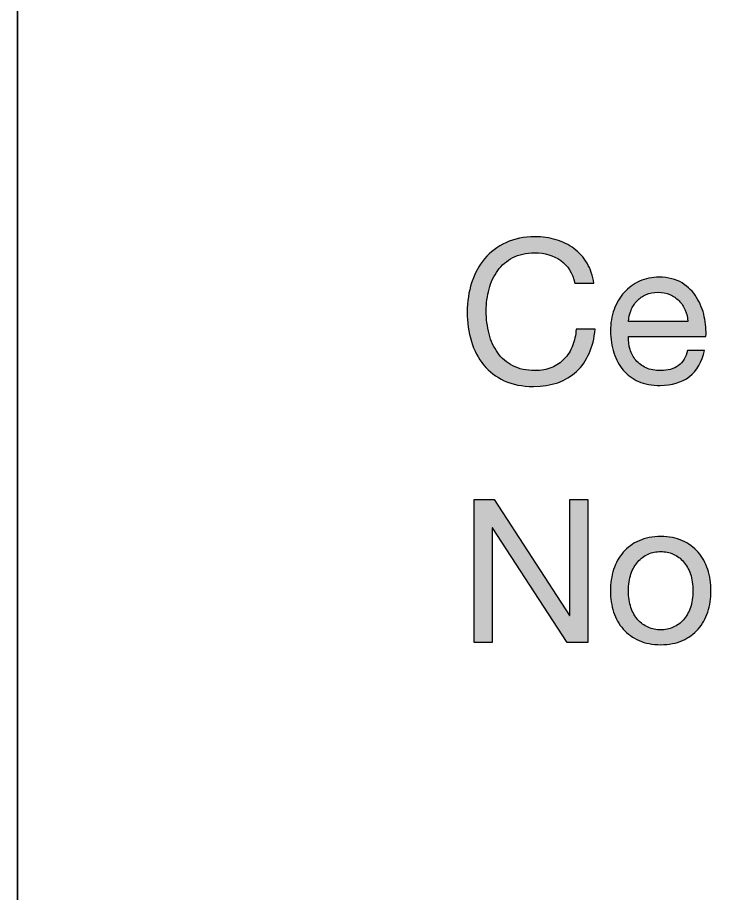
# Paper-space layout 'A0mask (portrait)' of a CAD drawing. Extents: x 0 to 810, y 0 to 1153.
# Drawn here: x 630 to 644.34, y 54.05 to 72.06 of the extents above; entities that cross this region are included whole.
import ezdxf
from ezdxf.enums import TextEntityAlignment as Align

# ---------------------------------------------------------------- set-up
doc = ezdxf.new("R2010")
doc.units = 0
doc.layers.get('0').update_dxf_attribs({"linetype": 'CONTINUOUS'})
doc.layers.get('Defpoints').update_dxf_attribs({"linetype": 'CONTINUOUS'})
doc.layers.add('JPP_Mask', color=7, linetype='CONTINUOUS')
doc.styles.add('JPP', font='arial.ttf')

# ---------------------------------------------------------------- blocks, each defined once
blk = doc.blocks.new('A0mask (portrait)')
at = {"true_color": 0x004a91}
h = blk.add_hatch(color=154, dxfattribs=at)
edge = h.paths.add_edge_path()
edge.add_spline(control_points=[(641.501, 64.784), (641.718, 64.99), (641.845, 65.279), (641.884, 65.65)], knot_values=[14, 14, 14, 14, 15, 15, 15, 15], degree=3, periodic=0)
edge.add_spline(control_points=[(641.884, 65.65), (641.884, 65.65), (641.492, 65.65), (641.492, 65.65), (641.484, 65.529), (641.46, 65.416), (641.418, 65.312), (641.377, 65.207), (641.32, 65.117), (641.247, 65.042)], knot_values=[11, 11, 11, 11, 12, 12, 12, 13, 13, 13, 14, 14, 14, 14], degree=3, periodic=0)
edge.add_spline(control_points=[(641.247, 65.042), (641.175, 64.966), (641.088, 64.907), (640.988, 64.865)], knot_values=[10, 10, 10, 10, 11, 11, 11, 11], degree=3, periodic=0)
edge.add_spline(control_points=[(640.988, 64.865), (640.887, 64.822), (640.773, 64.801), (640.643, 64.801)], knot_values=[9, 9, 9, 9, 10, 10, 10, 10], degree=3, periodic=0)
edge.add_spline(control_points=[(640.643, 64.801), (640.468, 64.801), (640.317, 64.834), (640.19, 64.899)], knot_values=[8, 8, 8, 8, 9, 9, 9, 9], degree=3, periodic=0)
edge.add_spline(control_points=[(640.19, 64.899), (640.064, 64.966), (639.96, 65.054), (639.879, 65.165)], knot_values=[7, 7, 7, 7, 8, 8, 8, 8], degree=3, periodic=0)
edge.add_spline(control_points=[(639.879, 65.165), (639.798, 65.277), (639.738, 65.407), (639.7, 65.557)], knot_values=[6, 6, 6, 6, 7, 7, 7, 7], degree=3, periodic=0)
edge.add_spline(control_points=[(639.7, 65.557), (639.662, 65.706), (639.642, 65.865), (639.642, 66.033)], knot_values=[5, 5, 5, 5, 6, 6, 6, 6], degree=3, periodic=0)
edge.add_spline(control_points=[(639.642, 66.033), (639.642, 66.187), (639.662, 66.335), (639.7, 66.478)], knot_values=[4, 4, 4, 4, 5, 5, 5, 5], degree=3, periodic=0)
edge.add_spline(control_points=[(639.7, 66.478), (639.738, 66.62), (639.798, 66.747), (639.879, 66.859)], knot_values=[3, 3, 3, 3, 4, 4, 4, 4], degree=3, periodic=0)
edge.add_spline(control_points=[(639.879, 66.859), (639.96, 66.97), (640.063, 67.058), (640.188, 67.125)], knot_values=[2, 2, 2, 2, 3, 3, 3, 3], degree=3, periodic=0)
edge.add_spline(control_points=[(640.188, 67.125), (640.313, 67.19), (640.464, 67.223), (640.64, 67.223)], knot_values=[1, 1, 1, 1, 2, 2, 2, 2], degree=3, periodic=0)
edge.add_spline(control_points=[(640.64, 67.223), (640.846, 67.223), (641.023, 67.171), (641.173, 67.067)], knot_values=[0, 0, 0, 0, 1, 1, 1, 1], degree=3, periodic=0)
edge.add_spline(control_points=[(641.173, 67.067), (641.323, 66.962), (641.419, 66.806), (641.463, 66.597)], knot_values=[29, 29, 29, 29, 30, 30, 30, 30], degree=3, periodic=0)
edge.add_spline(control_points=[(641.463, 66.597), (641.463, 66.597), (641.855, 66.597), (641.855, 66.597), (641.833, 66.754), (641.786, 66.892), (641.715, 67.011), (641.643, 67.131), (641.554, 67.23), (641.447, 67.31)], knot_values=[26, 26, 26, 26, 27, 27, 27, 28, 28, 28, 29, 29, 29, 29], degree=3, periodic=0)
edge.add_spline(control_points=[(641.447, 67.31), (641.34, 67.39), (641.218, 67.45), (641.08, 67.491), (640.943, 67.532), (640.797, 67.553), (640.643, 67.553)], knot_values=[24, 24, 24, 24, 25, 25, 25, 26, 26, 26, 26], degree=3, periodic=0)
edge.add_spline(control_points=[(640.643, 67.553), (640.418, 67.553), (640.218, 67.512), (640.044, 67.431)], knot_values=[23, 23, 23, 23, 24, 24, 24, 24], degree=3, periodic=0)
edge.add_spline(control_points=[(640.044, 67.431), (639.87, 67.35), (639.724, 67.24), (639.607, 67.1), (639.49, 66.96), (639.402, 66.796), (639.342, 66.607)], knot_values=[21, 21, 21, 21, 22, 22, 22, 23, 23, 23, 23], degree=3, periodic=0)
edge.add_spline(control_points=[(639.342, 66.607), (639.281, 66.419), (639.251, 66.218), (639.251, 66.004), (639.251, 65.79), (639.279, 65.589), (639.336, 65.402), (639.392, 65.215), (639.476, 65.053), (639.589, 64.916), (639.701, 64.779), (639.843, 64.671), (640.013, 64.593)], knot_values=[17, 17, 17, 17, 18, 18, 18, 19, 19, 19, 20, 20, 20, 21, 21, 21, 21], degree=3, periodic=0)
edge.add_spline(control_points=[(640.013, 64.593), (640.183, 64.514), (640.383, 64.475), (640.611, 64.475)], knot_values=[16, 16, 16, 16, 17, 17, 17, 17], degree=3, periodic=0)
edge.add_spline(control_points=[(640.611, 64.475), (640.987, 64.475), (641.283, 64.578), (641.501, 64.784)], knot_values=[15, 15, 15, 15, 16, 16, 16, 16], degree=3, periodic=0)
h = blk.add_hatch(color=154, dxfattribs=at)
edge = h.paths.add_edge_path()
edge.add_spline(control_points=[(642.568, 65.501), (642.568, 65.501), (644.162, 65.501), (644.162, 65.501), (644.168, 65.63), (644.156, 65.766), (644.127, 65.909)], knot_values=[12, 12, 12, 12, 13, 13, 13, 14, 14, 14, 14], degree=3, periodic=0)
edge.add_spline(control_points=[(644.127, 65.909), (644.098, 66.052), (644.046, 66.184), (643.97, 66.305)], knot_values=[11, 11, 11, 11, 12, 12, 12, 12], degree=3, periodic=0)
edge.add_spline(control_points=[(643.97, 66.305), (643.895, 66.425), (643.795, 66.525), (643.67, 66.603)], knot_values=[10, 10, 10, 10, 11, 11, 11, 11], degree=3, periodic=0)
edge.add_spline(control_points=[(643.67, 66.603), (643.545, 66.681), (643.388, 66.721), (643.198, 66.721)], knot_values=[9, 9, 9, 9, 10, 10, 10, 10], degree=3, periodic=0)
edge.add_spline(control_points=[(643.198, 66.721), (643.052, 66.721), (642.918, 66.693), (642.796, 66.638)], knot_values=[8, 8, 8, 8, 9, 9, 9, 9], degree=3, periodic=0)
edge.add_spline(control_points=[(642.796, 66.638), (642.674, 66.583), (642.568, 66.507), (642.479, 66.408)], knot_values=[7, 7, 7, 7, 8, 8, 8, 8], degree=3, periodic=0)
edge.add_spline(control_points=[(642.479, 66.408), (642.39, 66.309), (642.32, 66.192), (642.271, 66.057), (642.222, 65.923), (642.197, 65.774), (642.197, 65.612)], knot_values=[5, 5, 5, 5, 6, 6, 6, 7, 7, 7, 7], degree=3, periodic=0)
edge.add_spline(control_points=[(642.197, 65.612), (642.202, 65.45), (642.226, 65.301), (642.269, 65.163)], knot_values=[4, 4, 4, 4, 5, 5, 5, 5], degree=3, periodic=0)
edge.add_spline(control_points=[(642.269, 65.163), (642.312, 65.026), (642.375, 64.908), (642.46, 64.809)], knot_values=[3, 3, 3, 3, 4, 4, 4, 4], degree=3, periodic=0)
edge.add_spline(control_points=[(642.46, 64.809), (642.545, 64.71), (642.651, 64.633), (642.775, 64.578), (642.9, 64.523), (643.048, 64.496), (643.219, 64.496)], knot_values=[1, 1, 1, 1, 2, 2, 2, 3, 3, 3, 3], degree=3, periodic=0)
edge.add_spline(control_points=[(643.219, 64.496), (643.46, 64.496), (643.661, 64.556), (643.82, 64.677)], knot_values=[0, 0, 0, 0, 1, 1, 1, 1], degree=3, periodic=0)
edge.add_spline(control_points=[(643.82, 64.677), (643.979, 64.798), (644.082, 64.978), (644.129, 65.217)], knot_values=[21, 21, 21, 21, 22, 22, 22, 22], degree=3, periodic=0)
edge.add_spline(control_points=[(644.129, 65.217), (644.129, 65.217), (643.783, 65.217), (643.783, 65.217), (643.752, 65.077), (643.69, 64.972), (643.595, 64.904)], knot_values=[19, 19, 19, 19, 20, 20, 20, 21, 21, 21, 21], degree=3, periodic=0)
edge.add_spline(control_points=[(643.595, 64.904), (643.501, 64.835), (643.379, 64.801), (643.231, 64.801)], knot_values=[18, 18, 18, 18, 19, 19, 19, 19], degree=3, periodic=0)
edge.add_spline(control_points=[(643.231, 64.801), (643.115, 64.801), (643.015, 64.82), (642.93, 64.858)], knot_values=[17, 17, 17, 17, 18, 18, 18, 18], degree=3, periodic=0)
edge.add_spline(control_points=[(642.93, 64.858), (642.845, 64.897), (642.775, 64.948), (642.72, 65.013), (642.665, 65.077), (642.625, 65.152), (642.6, 65.235)], knot_values=[15, 15, 15, 15, 16, 16, 16, 17, 17, 17, 17], degree=3, periodic=0)
edge.add_spline(control_points=[(642.6, 65.235), (642.576, 65.319), (642.565, 65.408), (642.568, 65.501)], knot_values=[14, 14, 14, 14, 15, 15, 15, 15], degree=3, periodic=0)
edge = h.paths.add_edge_path(flags=16)
edge.add_spline(control_points=[(643.791, 65.81), (643.791, 65.81), (642.568, 65.81), (642.568, 65.81), (642.573, 65.893), (642.591, 65.97), (642.621, 66.043)], knot_values=[6, 6, 6, 6, 7, 7, 7, 8, 8, 8, 8], degree=3, periodic=0)
edge.add_spline(control_points=[(642.621, 66.043), (642.651, 66.116), (642.693, 66.179), (642.745, 66.235)], knot_values=[5, 5, 5, 5, 6, 6, 6, 6], degree=3, periodic=0)
edge.add_spline(control_points=[(642.745, 66.235), (642.797, 66.29), (642.859, 66.333), (642.932, 66.364)], knot_values=[4, 4, 4, 4, 5, 5, 5, 5], degree=3, periodic=0)
edge.add_spline(control_points=[(642.932, 66.364), (643.005, 66.396), (643.086, 66.412), (643.177, 66.412)], knot_values=[3, 3, 3, 3, 4, 4, 4, 4], degree=3, periodic=0)
edge.add_spline(control_points=[(643.177, 66.412), (643.265, 66.412), (643.345, 66.396), (643.418, 66.364)], knot_values=[2, 2, 2, 2, 3, 3, 3, 3], degree=3, periodic=0)
edge.add_spline(control_points=[(643.418, 66.364), (643.491, 66.333), (643.554, 66.29), (643.608, 66.236)], knot_values=[1, 1, 1, 1, 2, 2, 2, 2], degree=3, periodic=0)
edge.add_spline(control_points=[(643.608, 66.236), (643.662, 66.183), (643.704, 66.119), (643.735, 66.045)], knot_values=[0, 0, 0, 0, 1, 1, 1, 1], degree=3, periodic=0)
edge.add_spline(control_points=[(643.735, 66.045), (643.767, 65.971), (643.786, 65.893), (643.791, 65.81)], knot_values=[8, 8, 8, 8, 9, 9, 9, 9], degree=3, periodic=0)
blk.add_hatch(color=154, dxfattribs=at).paths.add_polyline_path([(639.807, 62.151), (639.391, 62.151), (639.391, 59.209), (639.762, 59.209), (639.762, 61.57), (639.77, 61.57), (641.307, 59.209), (641.735, 59.209), (641.735, 62.151), (641.364, 62.151), (641.364, 59.765), (641.356, 59.765)])
h = blk.add_hatch(color=154, dxfattribs=at)
edge = h.paths.add_edge_path(flags=16)
edge.add_spline(control_points=[(642.619, 59.928), (642.653, 59.828), (642.701, 59.744), (642.761, 59.677), (642.821, 59.61), (642.892, 59.558), (642.973, 59.523), (643.054, 59.487), (643.14, 59.469), (643.231, 59.469), (643.322, 59.469), (643.407, 59.487), (643.488, 59.523), (643.569, 59.558), (643.64, 59.61), (643.7, 59.677), (643.761, 59.744), (643.808, 59.828), (643.843, 59.928), (643.877, 60.029), (643.894, 60.143), (643.894, 60.272), (643.894, 60.401), (643.877, 60.516), (643.843, 60.616), (643.808, 60.716), (643.761, 60.801), (643.7, 60.87), (643.64, 60.938), (643.569, 60.99), (643.488, 61.026), (643.407, 61.062), (643.322, 61.08), (643.231, 61.08), (643.14, 61.08), (643.054, 61.062), (642.973, 61.026), (642.892, 60.99), (642.821, 60.938), (642.761, 60.87), (642.701, 60.801), (642.653, 60.716), (642.619, 60.616), (642.585, 60.516), (642.568, 60.401), (642.568, 60.272), (642.568, 60.143), (642.585, 60.029), (642.619, 59.928)], knot_values=[0, 0, 0, 0, 1, 1, 1, 2, 2, 2, 3, 3, 3, 4, 4, 4, 5, 5, 5, 6, 6, 6, 7, 7, 7, 8, 8, 8, 9, 9, 9, 10, 10, 10, 11, 11, 11, 12, 12, 12, 13, 13, 13, 14, 14, 14, 15, 15, 15, 16, 16, 16, 16], degree=3, periodic=0)
edge = h.paths.add_edge_path()
edge.add_spline(control_points=[(642.263, 60.711), (642.306, 60.847), (642.373, 60.965), (642.46, 61.065), (642.548, 61.166), (642.657, 61.245), (642.786, 61.302), (642.915, 61.36), (643.063, 61.389), (643.231, 61.389), (643.401, 61.389), (643.55, 61.36), (643.678, 61.302), (643.805, 61.245), (643.913, 61.166), (644.001, 61.065), (644.089, 60.965), (644.155, 60.847), (644.199, 60.711), (644.243, 60.575), (644.265, 60.429), (644.265, 60.272), (644.265, 60.116), (644.243, 59.97), (644.199, 59.835), (644.155, 59.701), (644.089, 59.584), (644.001, 59.483), (643.913, 59.383), (643.805, 59.305), (643.678, 59.249), (643.55, 59.192), (643.401, 59.164), (643.231, 59.164), (643.063, 59.164), (642.915, 59.192), (642.786, 59.249), (642.657, 59.305), (642.548, 59.383), (642.46, 59.483), (642.373, 59.584), (642.306, 59.701), (642.263, 59.835), (642.219, 59.97), (642.197, 60.116), (642.197, 60.272), (642.197, 60.429), (642.219, 60.575), (642.263, 60.711)], knot_values=[0, 0, 0, 0, 1, 1, 1, 2, 2, 2, 3, 3, 3, 4, 4, 4, 5, 5, 5, 6, 6, 6, 7, 7, 7, 8, 8, 8, 9, 9, 9, 10, 10, 10, 11, 11, 11, 12, 12, 12, 13, 13, 13, 14, 14, 14, 15, 15, 15, 16, 16, 16, 16], degree=3, periodic=0)
at = {"color": 154, "true_color": 0x004a91}
blk.add_line((630, 115), (630, 5), dxfattribs=at)
at = {"layer": 'Defpoints'}
blk.add_lwpolyline([(630, 0), (630, 120), (810, 120)], dxfattribs=at)
at = {"layer": 'Defpoints', "color": 154, "true_color": 0x004a91}
blk.add_lwpolyline([(639.807, 62.151), (641.356, 59.765), (641.364, 59.765), (641.364, 62.151), (641.735, 62.151), (641.735, 59.209), (641.307, 59.209), (639.77, 61.57), (639.762, 61.57), (639.762, 59.209), (639.391, 59.209), (639.391, 62.151), (639.807, 62.151)], dxfattribs=at)
for points, knots in [([(641.173, 67.067), (641.023, 67.171), (640.846, 67.223), (640.64, 67.223), (640.464, 67.223), (640.313, 67.19), (640.188, 67.125), (640.063, 67.058), (639.96, 66.97), (639.879, 66.859), (639.798, 66.747), (639.738, 66.62), (639.7, 66.478), (639.662, 66.335), (639.642, 66.187), (639.642, 66.033), (639.642, 65.865), (639.662, 65.706), (639.7, 65.557), (639.738, 65.407), (639.798, 65.277), (639.879, 65.165), (639.96, 65.054), (640.064, 64.966), (640.19, 64.899), (640.317, 64.834), (640.468, 64.801), (640.643, 64.801), (640.773, 64.801), (640.887, 64.822), (640.988, 64.865), (641.088, 64.907), (641.175, 64.966), (641.247, 65.042), (641.32, 65.117), (641.377, 65.207), (641.418, 65.312), (641.46, 65.416), (641.484, 65.529), (641.492, 65.65), (641.492, 65.65), (641.884, 65.65), (641.884, 65.65), (641.845, 65.279), (641.718, 64.99), (641.501, 64.784), (641.283, 64.578), (640.987, 64.475), (640.611, 64.475), (640.383, 64.475), (640.183, 64.514), (640.013, 64.593), (639.843, 64.671), (639.701, 64.779), (639.589, 64.916), (639.476, 65.053), (639.392, 65.215), (639.336, 65.402), (639.279, 65.589), (639.251, 65.79), (639.251, 66.004), (639.251, 66.218), (639.281, 66.419), (639.342, 66.607), (639.402, 66.796), (639.49, 66.96), (639.607, 67.1), (639.724, 67.24), (639.87, 67.35), (640.044, 67.431), (640.218, 67.512), (640.418, 67.553), (640.643, 67.553), (640.797, 67.553), (640.943, 67.532), (641.08, 67.491), (641.218, 67.45), (641.34, 67.39), (641.447, 67.31), (641.554, 67.23), (641.643, 67.131), (641.715, 67.011), (641.786, 66.892), (641.833, 66.754), (641.855, 66.597), (641.855, 66.597), (641.463, 66.597), (641.463, 66.597), (641.419, 66.806), (641.323, 66.962), (641.173, 67.067)], [0, 0, 0, 0, 1, 1, 1, 2, 2, 2, 3, 3, 3, 4, 4, 4, 5, 5, 5, 6, 6, 6, 7, 7, 7, 8, 8, 8, 9, 9, 9, 10, 10, 10, 11, 11, 11, 12, 12, 12, 13, 13, 13, 14, 14, 14, 15, 15, 15, 16, 16, 16, 17, 17, 17, 18, 18, 18, 19, 19, 19, 20, 20, 20, 21, 21, 21, 22, 22, 22, 23, 23, 23, 24, 24, 24, 25, 25, 25, 26, 26, 26, 27, 27, 27, 28, 28, 28, 29, 29, 29, 30, 30, 30, 30]), ([(643.82, 64.677), (643.661, 64.556), (643.46, 64.496), (643.219, 64.496), (643.048, 64.496), (642.9, 64.523), (642.775, 64.578), (642.651, 64.633), (642.545, 64.71), (642.46, 64.809), (642.375, 64.908), (642.312, 65.026), (642.269, 65.163), (642.226, 65.301), (642.202, 65.45), (642.197, 65.612), (642.197, 65.774), (642.222, 65.923), (642.271, 66.057), (642.32, 66.192), (642.39, 66.309), (642.479, 66.408), (642.568, 66.507), (642.674, 66.583), (642.796, 66.638), (642.918, 66.693), (643.052, 66.721), (643.198, 66.721), (643.388, 66.721), (643.545, 66.681), (643.67, 66.603), (643.795, 66.525), (643.895, 66.425), (643.97, 66.305), (644.046, 66.184), (644.098, 66.052), (644.127, 65.909), (644.156, 65.766), (644.168, 65.63), (644.162, 65.501), (644.162, 65.501), (642.568, 65.501), (642.568, 65.501), (642.565, 65.408), (642.576, 65.319), (642.6, 65.235), (642.625, 65.152), (642.665, 65.077), (642.72, 65.013), (642.775, 64.948), (642.845, 64.897), (642.93, 64.858), (643.015, 64.82), (643.115, 64.801), (643.231, 64.801), (643.379, 64.801), (643.501, 64.835), (643.595, 64.904), (643.69, 64.972), (643.752, 65.077), (643.783, 65.217), (643.783, 65.217), (644.129, 65.217), (644.129, 65.217), (644.082, 64.978), (643.979, 64.798), (643.82, 64.677)], [0, 0, 0, 0, 1, 1, 1, 2, 2, 2, 3, 3, 3, 4, 4, 4, 5, 5, 5, 6, 6, 6, 7, 7, 7, 8, 8, 8, 9, 9, 9, 10, 10, 10, 11, 11, 11, 12, 12, 12, 13, 13, 13, 14, 14, 14, 15, 15, 15, 16, 16, 16, 17, 17, 17, 18, 18, 18, 19, 19, 19, 20, 20, 20, 21, 21, 21, 22, 22, 22, 22]), ([(643.735, 66.045), (643.704, 66.119), (643.662, 66.183), (643.608, 66.236), (643.554, 66.29), (643.491, 66.333), (643.418, 66.364), (643.345, 66.396), (643.265, 66.412), (643.177, 66.412), (643.086, 66.412), (643.005, 66.396), (642.932, 66.364), (642.859, 66.333), (642.797, 66.29), (642.745, 66.235), (642.693, 66.179), (642.651, 66.116), (642.621, 66.043), (642.591, 65.97), (642.573, 65.893), (642.568, 65.81), (642.568, 65.81), (643.791, 65.81), (643.791, 65.81), (643.786, 65.893), (643.767, 65.971), (643.735, 66.045)], [0, 0, 0, 0, 1, 1, 1, 2, 2, 2, 3, 3, 3, 4, 4, 4, 5, 5, 5, 6, 6, 6, 7, 7, 7, 8, 8, 8, 9, 9, 9, 9]), ([(642.263, 60.711), (642.306, 60.847), (642.373, 60.965), (642.46, 61.065), (642.548, 61.166), (642.657, 61.245), (642.786, 61.302), (642.915, 61.36), (643.063, 61.389), (643.231, 61.389), (643.401, 61.389), (643.55, 61.36), (643.678, 61.302), (643.805, 61.245), (643.913, 61.166), (644.001, 61.065), (644.089, 60.965), (644.155, 60.847), (644.199, 60.711), (644.243, 60.575), (644.265, 60.429), (644.265, 60.272), (644.265, 60.116), (644.243, 59.97), (644.199, 59.835), (644.155, 59.701), (644.089, 59.584), (644.001, 59.483), (643.913, 59.383), (643.805, 59.305), (643.678, 59.249), (643.55, 59.192), (643.401, 59.164), (643.231, 59.164), (643.063, 59.164), (642.915, 59.192), (642.786, 59.249), (642.657, 59.305), (642.548, 59.383), (642.46, 59.483), (642.373, 59.584), (642.306, 59.701), (642.263, 59.835), (642.219, 59.97), (642.197, 60.116), (642.197, 60.272), (642.197, 60.429), (642.219, 60.575), (642.263, 60.711)], [0, 0, 0, 0, 1, 1, 1, 2, 2, 2, 3, 3, 3, 4, 4, 4, 5, 5, 5, 6, 6, 6, 7, 7, 7, 8, 8, 8, 9, 9, 9, 10, 10, 10, 11, 11, 11, 12, 12, 12, 13, 13, 13, 14, 14, 14, 15, 15, 15, 16, 16, 16, 16]), ([(642.619, 59.928), (642.653, 59.828), (642.701, 59.744), (642.761, 59.677), (642.821, 59.61), (642.892, 59.558), (642.973, 59.523), (643.054, 59.487), (643.14, 59.469), (643.231, 59.469), (643.322, 59.469), (643.407, 59.487), (643.488, 59.523), (643.569, 59.558), (643.64, 59.61), (643.7, 59.677), (643.761, 59.744), (643.808, 59.828), (643.843, 59.928), (643.877, 60.029), (643.894, 60.143), (643.894, 60.272), (643.894, 60.401), (643.877, 60.516), (643.843, 60.616), (643.808, 60.716), (643.761, 60.801), (643.7, 60.87), (643.64, 60.938), (643.569, 60.99), (643.488, 61.026), (643.407, 61.062), (643.322, 61.08), (643.231, 61.08), (643.14, 61.08), (643.054, 61.062), (642.973, 61.026), (642.892, 60.99), (642.821, 60.938), (642.761, 60.87), (642.701, 60.801), (642.653, 60.716), (642.619, 60.616), (642.585, 60.516), (642.568, 60.401), (642.568, 60.272), (642.568, 60.143), (642.585, 60.029), (642.619, 59.928)], [0, 0, 0, 0, 1, 1, 1, 2, 2, 2, 3, 3, 3, 4, 4, 4, 5, 5, 5, 6, 6, 6, 7, 7, 7, 8, 8, 8, 9, 9, 9, 10, 10, 10, 11, 11, 11, 12, 12, 12, 13, 13, 13, 14, 14, 14, 15, 15, 15, 16, 16, 16, 16])]:
    blk.add_open_spline(points, degree=3, knots=knots, dxfattribs=at)
at = {"color": 7, "style": 'JPP'}
for tag, p in [('Client', (743, 115)), ('Project1', (743, 90)), ('Project2', (743, 82.5)), ('Project3', (743, 75)), ('Title1', (743, 57.5)), ('Title2', (743, 50)), ('Title3', (743, 42.5)), ('Status', (635, 7.5))]:
    blk.add_attdef(tag, text='', height=3.5, dxfattribs=at).set_placement(p, align=Align.MIDDLE_LEFT)
at = {"color": 2, "style": 'JPP'}
for tag, p in [('Scale', (662.5, 25)), ('Drawn', (707.5, 25)), ('Checked', (752.5, 25)), ('Date', (797.5, 25))]:
    blk.add_attdef(tag, text='', height=2, dxfattribs=at).set_placement(p, align=Align.MIDDLE_CENTER)
at = {"color": 6, "style": 'JPP'}
for tag, p in [('Ref', (725, 7.5)), ('DrgNo.', (767, 7.5))]:
    blk.add_attdef(tag, text='', height=4, dxfattribs=at).set_placement(p, align=Align.MIDDLE_LEFT)
blk.add_attdef('Rev', text='', height=4, dxfattribs=at).set_placement((801.275, 7.5), align=Align.MIDDLE_CENTER)

psp = doc.layouts.new('A0mask (portrait)')

# ---------------------------------------------------------------- block references
at = {"layer": 'JPP_Mask'}
psp.add_blockref('A0mask (portrait)', (0, 0), dxfattribs=at)

doc.saveas('drawing.dxf')
